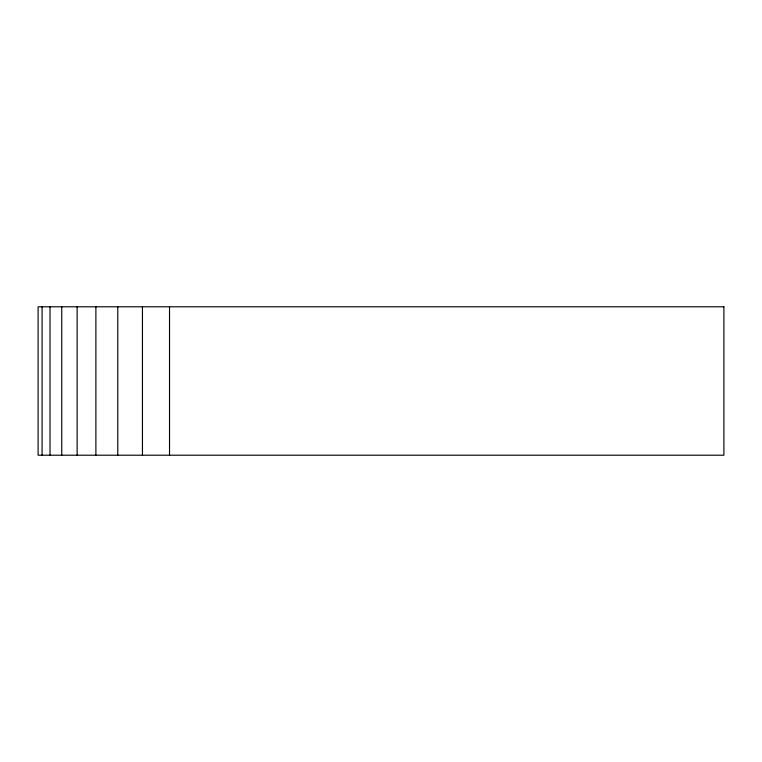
<?xml version="1.0" encoding="UTF-8"?>
<svg xmlns="http://www.w3.org/2000/svg" width="762" height="762" viewBox="0 0 762 762"><rect width="100%" height="100%" fill="white"/><g stroke="black" fill="none" stroke-linecap="round" stroke-linejoin="round"><path stroke-width="1.14" d="M169.526 306.791L169.526 455.209M142.446 306.791L142.446 455.209M117.777 306.791L117.777 455.209M95.888 306.791L95.888 455.209M77.124 306.791L77.124 455.209M61.751 306.791L61.751 455.209M50.016 306.791L50.016 455.209M42.091 306.791L42.091 455.209M723.9 306.791L38.1 306.791L38.1 455.209L723.9 455.209L723.9 306.791"/></g></svg>
